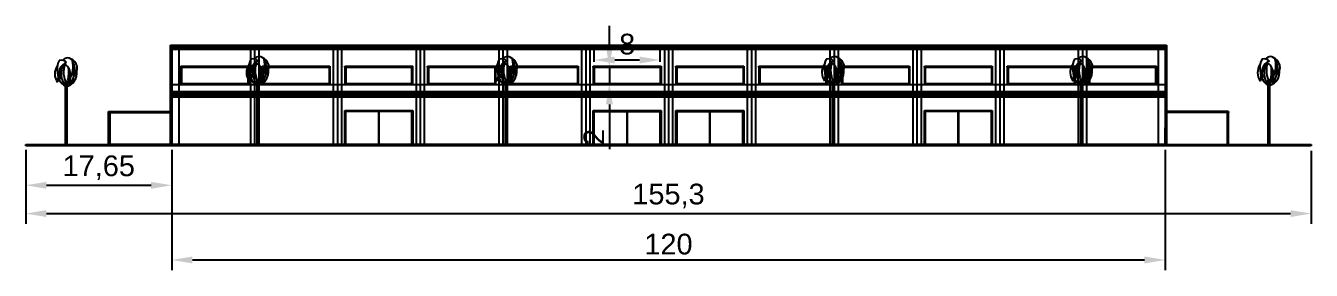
# Model space of a CAD drawing. Header units: millimetres. Extents: x 332 to 5606, y 276 to 1426.
# Drawn here: x 2761.4 to 2916.7, y 275.6 to 305.1 of the extents above; entities that cross this region are included whole.
import ezdxf

# ---------------------------------------------------------------- set-up
doc = ezdxf.new("R2010")
doc.units = ezdxf.units.MM
doc.layers.add('1VEGETACAO', color=7, linetype='Continuous')
doc.styles.get("Standard").update_dxf_attribs({"font": 'arial.ttf'})
doc.dimstyles.new('ISO-25', dxfattribs={"dimtxt": 2.5, "dimasz": 2.5, "dimexe": 1.25, "dimexo": 0.625, "dimtad": 1, "dimtxsty": 'Standard', "dimcen": 2.5, "dimadec": 0, "dimazin": 0, "dimtfac": 1, "dimtmove": 0, "dimatfit": 3, "dimfxl": 1, "dimarcsym": 0})

# ---------------------------------------------------------------- blocks, each defined once
blk = doc.blocks.new('*D131')
at = {"color": 0, "lineweight": -2, "transparency": 16777216}
for p, q in [((2761.36, 290.15), (2761.36, 281.18)), ((2916.66, 290), (2916.66, 281.18)), ((2763.86, 282.43), (2914.16, 282.43))]:
    blk.add_line(p, q, dxfattribs=at)
at = {"color": 0, "transparency": 16777216}
for points in [[(2763.86, 282.85), (2763.86, 282.02), (2761.36, 282.43)], [(2914.16, 282.85), (2914.16, 282.02), (2916.66, 282.43)]]:
    blk.add_solid(points, dxfattribs=at)
at = {"layer": 'Defpoints', "color": 0, "transparency": 16777216}
for p in [(2761.36, 290.78), (2916.66, 290.63), (2916.66, 282.43)]:
    blk.add_point(p, dxfattribs=at)
at = {"color": 0, "transparency": 16777216, "insert": (2839.01, 284.56), "char_height": 2.5, "attachment_point": 5}
blk.add_mtext('155,3', dxfattribs=at)
blk = doc.blocks.new('*D132')
at = {"color": 0, "lineweight": -2, "transparency": 16777216}
for p, q in [((2761.36, 290.15), (2761.36, 284.6)), ((2779.01, 290.15), (2779.01, 284.6)), ((2763.86, 285.85), (2776.51, 285.85))]:
    blk.add_line(p, q, dxfattribs=at)
at = {"color": 0, "transparency": 16777216}
for points in [[(2763.86, 286.26), (2763.86, 285.43), (2761.36, 285.85)], [(2776.51, 286.26), (2776.51, 285.43), (2779.01, 285.85)]]:
    blk.add_solid(points, dxfattribs=at)
at = {"layer": 'Defpoints', "color": 0, "transparency": 16777216}
for p in [(2761.36, 290.78), (2779.01, 290.78), (2779.01, 285.85)]:
    blk.add_point(p, dxfattribs=at)
at = {"color": 0, "transparency": 16777216, "insert": (2770.19, 287.97), "char_height": 2.5, "attachment_point": 5}
blk.add_mtext('17,65', dxfattribs=at)
blk = doc.blocks.new('palmeira2')
at = {"layer": '1VEGETACAO'}
for p, q in [((-0.2, 7.16), (-0.2, 7.78)), ((-0.2, 0), (-0.2, 7.12)), ((0, 7.37), (0, 7.6)), ((0, 0), (0, 7.17))]:
    blk.add_line(p, q, dxfattribs=at)
for centre, radius, start, end in [((0.21, 8.69), 1.7, 144.9595, 216.99), ((0.83, 9.3), 2.05, 150.4477, 217.1804), ((0.38, 8.76), 1.37, 108.4273, 210.4606), ((3.92, 7.25), 5.09, 149.1749, 164.4632), ((-0.73, 9.37), 0.966, 45.5495, 103.4023), ((-0.95, 10.31), 0, 26.8046, 0), ((1.87, 8.69), 2.58, 152.9637, 214.9325), ((0.05, 9.91), 0.701, 32.1984, 144.3146), ((2.62, 8.94), 3.05, 162.1846, 208.9024), ((-1.24, 8.52), 1.66, 344.0325, 57.749), ((-3.61, 8.83), 3.82, 339.0755, 8.701), ((-2.39, 9.56), 3.12, 331.2033, 13.273), ((-0.03, 9.32), 1.26, 313.8995, 70.0715), ((0.64, 10.28), 0.00435, 147.8016, 32.1984), ((-1.15, 9.1), 2.11, 341.1302, 30.5947), ((0.62, 8.75), 1.76, 179.1669, 240.5967), ((3.92, 7.25), 5.09, 166.449, 175.2925), ((-0.8, 8.06), 0, 254.3609, 0), ((-1.72, 8.79), 2.23, 311.2961, 344.5475), ((-1.28, 8.64), 2.09, 319.0075, 17.5157), ((-3.98, 8.32), 4.41, 346.1557, 358.7288), ((0.35, 8.06), 0.0042, 151.2033, 28.7967), ((-0.49, 8.75), 1.66, 300.6877, 4.6601), ((-0.49, 8.75), 1.66, 278.4034, 298.9246), ((-0.05, 7.46), 0, 237.8047, 0), ((0.3, 7.26), 0, 98.015, 0)]:
    blk.add_arc(centre, radius, start, end, dxfattribs=at)
blk = doc.blocks.new('*D133')
at = {"color": 0, "lineweight": -2, "transparency": 16777216}
for p, q in [((2779.01, 290.15), (2779.01, 275.58)), ((2899.01, 290.15), (2899.01, 275.58)), ((2781.51, 276.83), (2896.51, 276.83))]:
    blk.add_line(p, q, dxfattribs=at)
at = {"color": 0, "transparency": 16777216}
for points in [[(2781.51, 277.25), (2781.51, 276.41), (2779.01, 276.83)], [(2896.51, 277.25), (2896.51, 276.41), (2899.01, 276.83)]]:
    blk.add_solid(points, dxfattribs=at)
at = {"layer": 'Defpoints', "color": 0, "transparency": 16777216}
for p in [(2779.01, 290.78), (2899.01, 290.78), (2899.01, 276.83)]:
    blk.add_point(p, dxfattribs=at)
at = {"color": 0, "transparency": 16777216, "insert": (2839.01, 278.73), "char_height": 2.5, "attachment_point": 5}
blk.add_mtext('120', dxfattribs=at)
blk = doc.blocks.new('*D134')
at = {"color": 0, "lineweight": -2, "transparency": 16777216}
for p, q in [((2830.02, 300.75), (2830.02, 302.24)), ((2838.02, 300.75), (2838.02, 302.24)), ((2832.52, 300.99), (2835.52, 300.99))]:
    blk.add_line(p, q, dxfattribs=at)
at = {"color": 0, "transparency": 16777216}
for points in [[(2832.52, 301.4), (2832.52, 300.57), (2830.02, 300.99)], [(2835.52, 301.4), (2835.52, 300.57), (2838.02, 300.99)]]:
    blk.add_solid(points, dxfattribs=at)
at = {"layer": 'Defpoints', "color": 0, "transparency": 16777216}
for p in [(2830.02, 300.13), (2838.02, 300.99), (2838.02, 300.13)]:
    blk.add_point(p, dxfattribs=at)
at = {"color": 0, "transparency": 16777216, "insert": (2834.02, 302.89), "char_height": 2.5, "attachment_point": 5}
blk.add_mtext('8', dxfattribs=at)
blk = doc.blocks.new('*D135')
at = {"color": 0, "lineweight": -2, "transparency": 16777216}
for p, q in [((2831.87, 302.63), (2831.87, 305.13)), ((2830.64, 300.13), (2833.12, 300.13)), ((2831.87, 300.13), (2831.87, 298.13)), ((2830.64, 298.13), (2833.12, 298.13)), ((2831.87, 295.63), (2831.87, 290.22))]:
    blk.add_line(p, q, dxfattribs=at)
at = {"color": 0, "transparency": 16777216}
for points in [[(2831.45, 302.63), (2832.29, 302.63), (2831.87, 300.13)], [(2831.45, 295.63), (2832.29, 295.63), (2831.87, 298.13)]]:
    blk.add_solid(points, dxfattribs=at)
at = {"layer": 'Defpoints', "color": 0, "transparency": 16777216}
for p in [(2830.02, 300.13), (2830.02, 298.13), (2831.87, 298.13)]:
    blk.add_point(p, dxfattribs=at)
at = {"color": 0, "transparency": 16777216, "insert": (2829.99, 291.68), "char_height": 2.5, "attachment_point": 5, "rotation": 90}
blk.add_mtext('2', dxfattribs=at)

msp = doc.modelspace()

# ---------------------------------------------------------------- linework, layer by layer
at = {"color": 7, "true_color": 0xffffff}
for p, q in [((2778.864, 290.779), (2778.864, 302.779)), ((2778.864, 302.129), (2778.864, 302.779)), ((2778.864, 302.129), (2778.864, 302.779)), ((2778.864, 302.029), (2778.864, 302.129)), ((2778.864, 302.029), (2778.864, 302.129)), ((2778.864, 301.029), (2778.864, 302.029)), ((2778.864, 301.029), (2778.864, 302.029)), ((2779.014, 302.779), (2779.014, 290.779)), ((2779.864, 302.779), (2779.864, 290.779)), ((2788.514, 302.779), (2788.514, 290.779)), ((2789.014, 302.779), (2789.014, 290.779)), ((2789.514, 302.779), (2789.514, 290.779)), ((2798.514, 302.779), (2798.514, 290.779)), ((2799.014, 302.779), (2799.014, 290.779)), ((2799.514, 302.779), (2799.514, 290.779)), ((2808.514, 302.779), (2808.514, 290.779)), ((2809.014, 302.779), (2809.014, 290.779)), ((2809.514, 302.779), (2809.514, 290.779)), ((2818.514, 302.779), (2818.514, 290.779)), ((2819.014, 302.779), (2819.014, 290.779)), ((2819.514, 302.779), (2819.514, 290.779)), ((2828.514, 302.779), (2828.514, 290.779)), ((2829.014, 302.779), (2829.014, 290.779)), ((2829.514, 302.779), (2829.514, 290.779)), ((2838.514, 302.779), (2838.514, 290.779)), ((2839.014, 302.779), (2839.014, 290.779)), ((2839.514, 302.779), (2839.514, 290.779)), ((2848.523, 302.779), (2848.523, 290.779)), ((2849.023, 302.779), (2849.023, 290.779)), ((2849.523, 302.779), (2849.523, 290.779)), ((2858.523, 302.779), (2858.523, 290.779)), ((2859.023, 302.779), (2859.023, 290.779)), ((2859.523, 302.779), (2859.523, 290.779)), ((2868.523, 302.779), (2868.523, 290.779)), ((2869.023, 302.779), (2869.023, 290.779)), ((2869.523, 302.779), (2869.523, 290.779)), ((2878.523, 302.779), (2878.523, 290.779)), ((2879.023, 302.779), (2879.023, 290.779)), ((2879.523, 302.779), (2879.523, 290.779)), ((2888.523, 302.779), (2888.523, 290.779)), ((2889.023, 302.779), (2889.023, 290.779)), ((2889.523, 302.779), (2889.523, 290.779)), ((2898.167, 302.779), (2898.167, 290.779)), ((2899.014, 302.779), (2899.014, 290.779)), ((2899.164, 302.779), (2899.164, 290.779)), ((2899.164, 300.779), (2899.164, 301.779)), ((2778.864, 290.779), (2778.864, 300.779)), ((2899.164, 300.779), (2899.164, 301.279)), ((2899.164, 300.779), (2899.164, 301.279)), ((2899.164, 300.779), (2899.164, 301.029)), ((2899.164, 300.779), (2899.164, 300.279)), ((2899.164, 300.779), (2899.164, 300.279)), ((2899.164, 300.779), (2899.164, 300.529)), ((2899.164, 290.779), (2778.864, 290.779))]:
    msp.add_line(p, q, dxfattribs=at)
for p, q in [((2778.864, 297.029), (2778.864, 302.779)), ((2778.864, 302.779), (2778.864, 302.529)), ((2778.864, 296.779), (2778.864, 302.779)), ((2778.864, 302.779), (2899.164, 302.779)), ((2778.864, 302.779), (2778.864, 302.279)), ((2778.864, 302.529), (2899.164, 302.529)), ((2778.864, 302.279), (2899.164, 302.279)), ((2778.864, 297.029), (2778.864, 298.029)), ((2778.864, 298.029), (2899.164, 298.029)), ((2778.864, 296.779), (2778.864, 297.029)), ((2778.864, 297.029), (2899.164, 297.029)), ((2778.864, 296.779), (2899.164, 296.779)), ((2778.864, 296.779), (2778.864, 296.529)), ((2779.014, 290.779), (2779.014, 296.779)), ((2779.864, 298.029), (2780.094, 298.029)), ((2778.864, 296.529), (2899.164, 296.529))]:
    msp.add_line(p, q)
at = {"color": 5}
for p, q in [((2789.919, 301.291), (2789.919, 301.291)), ((2819.919, 301.291), (2819.919, 301.291)), ((2780.094, 300.229), (2780.094, 298.029)), ((2780.094, 300.129), (2780.094, 300.229)), ((2780.094, 300.229), (2788.294, 300.229)), ((2780.094, 300.129), (2788.194, 300.129)), ((2780.194, 300.229), (2780.194, 298.029)), ((2780.194, 298.129), (2780.194, 300.129)), ((2788.194, 300.229), (2788.194, 298.029)), ((2788.194, 300.129), (2788.294, 300.129)), ((2788.294, 300.393), (2788.294, 298.029)), ((2789.919, 300.229), (2789.919, 298.029)), ((2789.919, 300.229), (2789.919, 298.029)), ((2789.919, 300.129), (2789.919, 300.229)), ((2789.919, 300.229), (2798.119, 300.229)), ((2789.919, 300.129), (2798.019, 300.129)), ((2790.019, 301.25), (2790.019, 301.219)), ((2790.019, 300.229), (2790.019, 298.029)), ((2790.019, 300.229), (2790.019, 298.029)), ((2790.019, 298.129), (2790.019, 300.129)), ((2798.019, 300.229), (2798.019, 298.029)), ((2798.019, 300.229), (2798.019, 298.029)), ((2798.019, 300.129), (2798.119, 300.129)), ((2798.119, 300.229), (2798.119, 298.029)), ((2799.919, 300.229), (2799.919, 298.029)), ((2799.919, 300.229), (2799.919, 298.029)), ((2799.919, 300.129), (2799.919, 300.229)), ((2799.919, 300.229), (2808.119, 300.229)), ((2799.919, 300.129), (2808.019, 300.129)), ((2800.019, 300.229), (2800.019, 298.029)), ((2800.019, 300.229), (2800.019, 298.029)), ((2800.019, 298.129), (2800.019, 300.129)), ((2808.019, 298.129), (2808.019, 300.229)), ((2808.019, 300.229), (2808.019, 298.029)), ((2808.019, 300.129), (2808.119, 300.129)), ((2808.119, 298.129), (2808.119, 300.229)), ((2809.919, 300.229), (2809.919, 298.029)), ((2809.919, 300.229), (2809.919, 298.029)), ((2809.919, 300.129), (2809.919, 300.229)), ((2809.919, 300.229), (2818.119, 300.229)), ((2809.919, 300.129), (2818.019, 300.129)), ((2810.019, 300.229), (2810.019, 298.029)), ((2810.019, 300.229), (2810.019, 298.029)), ((2810.019, 298.129), (2810.019, 300.129)), ((2818.019, 300.229), (2818.019, 298.029)), ((2818.019, 300.229), (2818.019, 298.029)), ((2818.019, 300.129), (2818.119, 300.129)), ((2818.119, 300.229), (2818.119, 298.029)), ((2819.919, 300.229), (2819.919, 298.029)), ((2819.919, 300.229), (2819.919, 298.029)), ((2819.919, 300.129), (2819.919, 300.229)), ((2819.919, 300.229), (2828.119, 300.229)), ((2819.919, 300.129), (2828.019, 300.129)), ((2820.019, 301.25), (2820.019, 301.219)), ((2820.019, 300.229), (2820.019, 298.029)), ((2820.019, 300.229), (2820.019, 298.029)), ((2820.019, 298.129), (2820.019, 300.129)), ((2828.019, 300.229), (2828.019, 298.029)), ((2828.019, 300.229), (2828.019, 298.029)), ((2828.019, 300.129), (2828.119, 300.129)), ((2828.119, 300.229), (2828.119, 298.029)), ((2829.919, 300.229), (2829.919, 298.029)), ((2829.919, 300.229), (2829.919, 298.029)), ((2829.919, 300.129), (2829.919, 300.229)), ((2829.919, 300.229), (2838.119, 300.229)), ((2829.919, 300.129), (2838.019, 300.129)), ((2830.019, 300.229), (2830.019, 298.029)), ((2830.019, 300.229), (2830.019, 298.029)), ((2830.019, 298.129), (2830.019, 300.129)), ((2838.019, 300.229), (2838.019, 298.029)), ((2838.019, 300.229), (2838.019, 298.029)), ((2838.019, 300.129), (2838.119, 300.129)), ((2838.119, 300.229), (2838.119, 298.029)), ((2839.919, 300.229), (2839.919, 298.029)), ((2839.919, 300.229), (2839.919, 298.029)), ((2839.919, 300.129), (2839.919, 300.229)), ((2839.919, 300.229), (2848.119, 300.229)), ((2839.919, 300.129), (2848.019, 300.129)), ((2840.019, 300.229), (2840.019, 298.029)), ((2840.019, 300.229), (2840.019, 298.029)), ((2840.019, 298.129), (2840.019, 300.129)), ((2848.019, 300.229), (2848.019, 298.029)), ((2848.019, 300.229), (2848.019, 298.029)), ((2848.019, 300.129), (2848.119, 300.129)), ((2848.119, 300.229), (2848.119, 298.029)), ((2849.928, 300.229), (2849.928, 298.029)), ((2849.928, 300.229), (2849.928, 298.029)), ((2849.928, 300.129), (2849.928, 300.229)), ((2849.928, 300.229), (2858.128, 300.229)), ((2849.928, 300.129), (2858.028, 300.129)), ((2850.028, 300.229), (2850.028, 298.029)), ((2850.028, 300.229), (2850.028, 298.029)), ((2850.028, 298.129), (2850.028, 300.129)), ((2858.028, 300.229), (2858.028, 298.029)), ((2858.028, 300.229), (2858.028, 298.029)), ((2858.028, 300.129), (2858.128, 300.129)), ((2858.128, 300.229), (2858.128, 298.029)), ((2859.928, 300.369), (2859.928, 298.029)), ((2859.928, 300.229), (2859.928, 298.029)), ((2859.928, 300.129), (2859.928, 300.229)), ((2859.928, 300.229), (2868.128, 300.229)), ((2859.928, 300.129), (2868.028, 300.129)), ((2860.028, 300.229), (2860.028, 298.029)), ((2860.028, 300.229), (2860.028, 298.029)), ((2860.028, 298.129), (2860.028, 300.129)), ((2868.028, 300.229), (2868.028, 298.029)), ((2868.028, 300.229), (2868.028, 298.029)), ((2868.028, 300.129), (2868.128, 300.129)), ((2868.128, 300.229), (2868.128, 298.029)), ((2869.928, 300.229), (2869.928, 298.029)), ((2869.928, 300.229), (2869.928, 298.029)), ((2869.928, 300.129), (2869.928, 300.229)), ((2869.928, 300.229), (2878.128, 300.229)), ((2869.928, 300.129), (2878.028, 300.129)), ((2870.028, 300.229), (2870.028, 298.029)), ((2870.028, 300.229), (2870.028, 298.029)), ((2870.028, 298.129), (2870.028, 300.129)), ((2878.028, 300.229), (2878.028, 298.029)), ((2878.028, 300.229), (2878.028, 298.029)), ((2878.028, 300.129), (2878.128, 300.129)), ((2878.128, 300.229), (2878.128, 298.029)), ((2879.928, 300.229), (2879.928, 298.029)), ((2879.928, 300.229), (2879.928, 298.029)), ((2879.928, 300.129), (2879.928, 300.229)), ((2879.928, 300.229), (2888.128, 300.229)), ((2879.928, 300.129), (2888.028, 300.129)), ((2880.028, 300.229), (2880.028, 298.029)), ((2880.028, 300.229), (2880.028, 298.029)), ((2880.028, 298.129), (2880.028, 300.129)), ((2888.028, 300.229), (2888.028, 298.029)), ((2888.028, 300.129), (2888.128, 300.129)), ((2888.128, 300.229), (2888.128, 298.029)), ((2889.753, 300.229), (2889.753, 298.029)), ((2889.753, 300.229), (2889.753, 298.029)), ((2889.753, 300.129), (2889.753, 300.229)), ((2889.753, 300.229), (2897.953, 300.229)), ((2889.753, 300.129), (2897.853, 300.129)), ((2889.853, 300.229), (2889.853, 298.029)), ((2889.853, 300.229), (2889.853, 298.029)), ((2889.853, 298.129), (2889.853, 300.129)), ((2897.853, 300.229), (2897.853, 298.029)), ((2897.853, 300.229), (2897.853, 298.029)), ((2897.853, 300.129), (2897.953, 300.129)), ((2897.953, 300.229), (2897.953, 298.029)), ((2888.028, 299.155), (2888.028, 298.029)), ((2780.094, 298.129), (2788.294, 298.129)), ((2780.094, 298.029), (2788.294, 298.029)), ((2789.919, 298.129), (2798.119, 298.129)), ((2789.919, 298.129), (2798.119, 298.129)), ((2789.919, 298.029), (2798.119, 298.029)), ((2789.919, 298.029), (2798.119, 298.029)), ((2799.919, 298.129), (2808.119, 298.129)), ((2799.919, 298.129), (2808.119, 298.129)), ((2799.919, 298.029), (2808.119, 298.029)), ((2799.919, 298.029), (2808.119, 298.029)), ((2808.019, 298.029), (2808.019, 298.129)), ((2808.119, 298.029), (2808.119, 298.129)), ((2809.919, 298.129), (2818.119, 298.129)), ((2809.919, 298.129), (2818.119, 298.129)), ((2809.919, 298.029), (2818.119, 298.029)), ((2809.919, 298.029), (2818.119, 298.029)), ((2819.919, 298.129), (2828.119, 298.129)), ((2819.919, 298.129), (2828.119, 298.129)), ((2819.919, 298.029), (2828.119, 298.029)), ((2819.919, 298.029), (2828.119, 298.029)), ((2829.919, 298.129), (2838.119, 298.129)), ((2829.919, 298.129), (2838.119, 298.129)), ((2829.919, 298.029), (2838.119, 298.029)), ((2829.919, 298.029), (2838.119, 298.029)), ((2839.919, 298.129), (2848.119, 298.129)), ((2839.919, 298.129), (2848.119, 298.129)), ((2839.919, 298.029), (2848.119, 298.029)), ((2839.919, 298.029), (2848.119, 298.029)), ((2849.928, 298.129), (2858.128, 298.129)), ((2849.928, 298.129), (2858.128, 298.129)), ((2849.928, 298.029), (2858.128, 298.029)), ((2849.928, 298.029), (2858.128, 298.029)), ((2859.928, 298.129), (2868.128, 298.129)), ((2859.928, 298.129), (2868.128, 298.129)), ((2859.928, 298.029), (2868.128, 298.029)), ((2859.928, 298.029), (2868.128, 298.029)), ((2869.928, 298.129), (2878.128, 298.129)), ((2869.928, 298.129), (2878.128, 298.129)), ((2869.928, 298.029), (2878.128, 298.029)), ((2869.928, 298.029), (2878.128, 298.029)), ((2879.928, 298.129), (2888.128, 298.129)), ((2879.928, 298.129), (2888.128, 298.129)), ((2879.928, 298.029), (2888.128, 298.029)), ((2879.928, 298.029), (2888.128, 298.029)), ((2889.753, 298.129), (2897.953, 298.129)), ((2889.753, 298.129), (2897.953, 298.129)), ((2889.753, 298.029), (2897.953, 298.029)), ((2889.753, 298.029), (2897.953, 298.029))]:
    msp.add_line(p, q, dxfattribs=at)
at = {"color": 32, "true_color": 0xcd6928}
for p, q in [((2778.864, 297.029), (2778.864, 297.179)), ((2778.864, 297.179), (2899.164, 297.179))]:
    msp.add_line(p, q, dxfattribs=at)
at = {"color": 3}
for p, q in [((2771.364, 290.779), (2771.364, 294.779)), ((2771.364, 294.779), (2778.864, 294.779)), ((2771.364, 294.779), (2771.364, 294.629)), ((2771.364, 294.779), (2771.514, 294.779)), ((2771.364, 294.629), (2778.864, 294.629)), ((2771.514, 294.779), (2771.514, 290.779)), ((2778.864, 294.779), (2778.864, 290.779)), ((2778.864, 294.779), (2779.014, 294.779)), ((2779.014, 294.779), (2779.014, 292.779)), ((2899.164, 294.779), (2899.014, 294.779)), ((2899.014, 294.779), (2899.014, 292.779)), ((2906.664, 294.779), (2899.164, 294.779)), ((2899.164, 294.779), (2899.164, 290.779)), ((2906.664, 294.629), (2899.164, 294.629)), ((2906.664, 294.779), (2906.514, 294.779)), ((2906.514, 294.779), (2906.514, 290.779)), ((2906.664, 290.779), (2906.664, 294.779)), ((2906.664, 294.779), (2906.664, 294.629)), ((2779.014, 292.779), (2778.864, 292.779)), ((2779.014, 290.779), (2779.014, 292.779)), ((2899.014, 292.779), (2899.014, 290.779)), ((2899.164, 292.779), (2899.014, 292.779)), ((2899.164, 290.779), (2899.164, 292.779)), ((2761.364, 290.629), (2761.364, 290.779)), ((2761.364, 290.779), (2771.514, 290.779)), ((2771.364, 290.629), (2761.364, 290.629)), ((2778.864, 290.779), (2771.364, 290.779)), ((2916.664, 290.629), (2771.364, 290.629)), ((2771.514, 290.779), (2906.664, 290.779)), ((2778.864, 290.779), (2779.014, 290.779)), ((2899.014, 290.779), (2899.164, 290.779)), ((2899.164, 290.779), (2906.664, 290.779)), ((2906.664, 290.779), (2916.664, 290.779)), ((2916.664, 290.779), (2916.664, 290.629))]:
    msp.add_line(p, q, dxfattribs=at)
at = {"color": 1}
for p, q in [((2799.914, 290.779), (2799.914, 294.879)), ((2799.914, 294.879), (2808.114, 294.879)), ((2808.014, 294.779), (2800.014, 294.779)), ((2800.014, 294.779), (2800.014, 290.779)), ((2804.064, 294.779), (2803.964, 294.779)), ((2803.964, 294.779), (2803.964, 290.779)), ((2804.014, 290.779), (2804.014, 294.779)), ((2804.064, 290.779), (2804.064, 294.779)), ((2808.014, 290.779), (2808.014, 294.779)), ((2808.114, 294.879), (2808.114, 290.779)), ((2829.914, 290.779), (2829.914, 294.879)), ((2829.914, 294.879), (2838.114, 294.879)), ((2830.014, 290.779), (2830.014, 294.779)), ((2830.014, 294.779), (2834.014, 294.779)), ((2838.014, 294.779), (2830.014, 294.779)), ((2830.014, 294.779), (2830.014, 290.779)), ((2834.064, 294.779), (2833.964, 294.779)), ((2833.964, 294.779), (2833.964, 290.779)), ((2834.014, 290.779), (2834.014, 294.779)), ((2834.014, 294.779), (2838.014, 294.779)), ((2834.014, 290.779), (2834.014, 294.779)), ((2834.064, 290.779), (2834.064, 294.779)), ((2838.014, 294.779), (2838.014, 290.779)), ((2838.014, 290.779), (2838.014, 294.779)), ((2838.114, 294.879), (2838.114, 290.779)), ((2839.914, 290.779), (2839.914, 294.879)), ((2839.914, 294.879), (2848.114, 294.879)), ((2840.014, 290.779), (2840.014, 294.779)), ((2840.014, 294.779), (2848.014, 294.779)), ((2848.014, 294.779), (2840.014, 294.779)), ((2840.014, 294.779), (2840.014, 290.779)), ((2844.064, 294.779), (2843.964, 294.779)), ((2843.964, 294.779), (2843.964, 290.779)), ((2844.014, 290.779), (2844.014, 294.779)), ((2844.014, 290.779), (2844.014, 294.779)), ((2844.064, 290.779), (2844.064, 294.779)), ((2848.014, 294.779), (2848.014, 290.779)), ((2848.014, 290.779), (2848.014, 294.779)), ((2848.114, 294.879), (2848.114, 290.779)), ((2869.923, 290.779), (2869.923, 294.879)), ((2869.923, 294.879), (2878.123, 294.879)), ((2878.023, 294.779), (2870.023, 294.779)), ((2870.023, 294.779), (2870.023, 290.779)), ((2878.023, 294.779), (2870.023, 294.779)), ((2870.023, 294.779), (2870.023, 290.779)), ((2874.073, 294.779), (2873.973, 294.779)), ((2873.973, 294.779), (2873.973, 290.779)), ((2874.023, 290.779), (2874.023, 294.779)), ((2874.023, 290.779), (2874.023, 294.779)), ((2874.073, 290.779), (2874.073, 294.779)), ((2878.023, 290.779), (2878.023, 294.779)), ((2878.023, 290.779), (2878.023, 294.779)), ((2878.123, 294.879), (2878.123, 290.779)), ((2779.014, 292.779), (2778.864, 292.779)), ((2778.864, 292.779), (2778.864, 290.779)), ((2779.014, 290.779), (2779.014, 292.779)), ((2899.014, 290.779), (2899.014, 292.779)), ((2899.014, 292.779), (2899.164, 292.779)), ((2778.864, 290.779), (2779.014, 290.779)), ((2800.014, 290.779), (2799.914, 290.779)), ((2800.014, 290.779), (2808.014, 290.779)), ((2800.014, 290.779), (2804.014, 290.779)), ((2803.964, 290.779), (2804.014, 290.779)), ((2804.014, 290.779), (2804.064, 290.779)), ((2808.114, 290.779), (2808.014, 290.779)), ((2830.014, 290.779), (2829.914, 290.779)), ((2830.014, 290.779), (2834.014, 290.779)), ((2830.014, 290.779), (2838.014, 290.779)), ((2830.014, 290.779), (2834.014, 290.779)), ((2833.964, 290.779), (2834.014, 290.779)), ((2838.014, 290.779), (2834.014, 290.779)), ((2834.014, 290.779), (2834.064, 290.779)), ((2838.114, 290.779), (2838.014, 290.779)), ((2840.014, 290.779), (2839.914, 290.779)), ((2848.014, 290.779), (2840.014, 290.779)), ((2840.014, 290.779), (2844.014, 290.779)), ((2840.014, 290.779), (2848.014, 290.779)), ((2840.014, 290.779), (2844.014, 290.779)), ((2843.964, 290.779), (2844.014, 290.779)), ((2844.014, 290.779), (2844.064, 290.779)), ((2848.114, 290.779), (2848.014, 290.779)), ((2870.023, 290.779), (2869.923, 290.779)), ((2870.023, 290.779), (2878.023, 290.779)), ((2870.023, 290.779), (2874.023, 290.779)), ((2870.023, 290.779), (2878.023, 290.779)), ((2870.023, 290.779), (2874.023, 290.779)), ((2873.973, 290.779), (2874.023, 290.779)), ((2874.023, 290.779), (2874.073, 290.779)), ((2878.123, 290.779), (2878.023, 290.779)), ((2899.164, 290.779), (2899.014, 290.779))]:
    msp.add_line(p, q, dxfattribs=at)

# ---------------------------------------------------------------- block references
for p in [(2789.514, 290.779), (2819.514, 290.779), (2859.023, 290.779), (2889.023, 290.779), (2911.664, 290.779), (2766.364, 290.629)]:
    msp.add_blockref('palmeira2', p, dxfattribs=at)

# ---------------------------------------------------------------- dimensions: what is measured, and where the dimension line sits
at = {"color": 5}
dim = msp.add_linear_dim(base=(2831.871, 298.129), p1=(2830.019, 300.129), p2=(2830.019, 298.129), angle=90, dimstyle='ISO-25', dxfattribs=at)
dim.commit()
dim.dimension.update_dxf_attribs({"geometry": '*D135', "text_midpoint": (2829.991, 291.676)})
dim = msp.add_linear_dim(base=(2838.019, 300.987), p1=(2830.019, 300.129), p2=(2838.019, 300.129), dimstyle='ISO-25', dxfattribs=at)
dim.commit()
dim.dimension.update_dxf_attribs({"geometry": '*D134', "text_midpoint": (2834.019, 302.889)})
at = {"color": 1}
for base, p2, picture, middle in [((2916.664, 282.434), (2916.664, 290.629), '*D131', (2839.014, 284.561)), ((2779.014, 285.847), (2779.014, 290.779), '*D132', (2770.189, 287.974))]:
    dim = msp.add_linear_dim(base=base, p1=(2761.364, 290.779), p2=p2, dimstyle='ISO-25', dxfattribs=at)
    dim.commit()
    dim.dimension.update_dxf_attribs({"geometry": picture, "text_midpoint": middle})
dim = msp.add_linear_dim(base=(2899.014, 276.831), p1=(2779.014, 290.779), p2=(2899.014, 290.779), dimstyle='ISO-25')
dim.commit()
dim.dimension.update_dxf_attribs({"geometry": '*D133', "text_midpoint": (2839.014, 278.732)})

doc.saveas('drawing.dxf')
